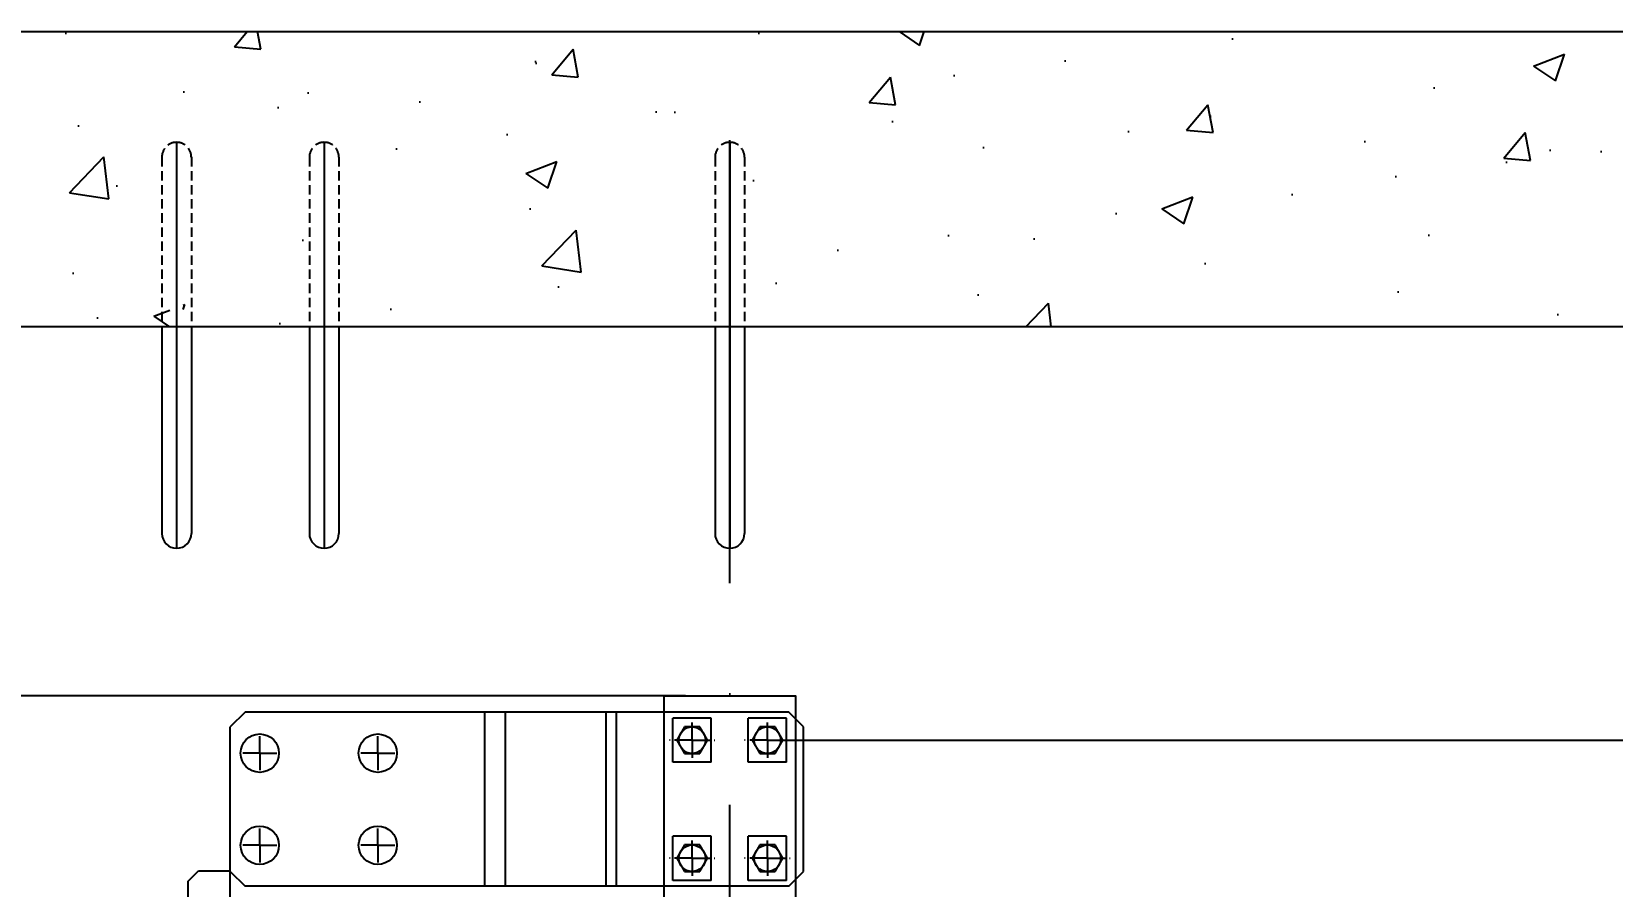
# Model space of a CAD drawing. Header units: millimetres. Extents: x 3615 to 23385, y 1892 to 17185.
# Drawn here: x 14476 to 15547, y 15470 to 16049 of the extents above; entities that cross this region are included whole.
import ezdxf

# ---------------------------------------------------------------- set-up
doc = ezdxf.new("R2010")
doc.units = ezdxf.units.MM
doc.header["$MEASUREMENT"] = 0
for name, pattern in [('ACAD_ISO02W100', [15, 12, -3]), ('ACAD_ISO10W100', [18, 12, -3, 0, -3]), ('HIDDEN', [9.525, 6.35, -3.175])]:
    doc.linetypes.add(name, pattern=pattern)
for name, color, linetype in [('CONT_25', 1, 'Continuous'), ('CONT_35', 2, 'Continuous'), ('CONT_50', 5, 'Continuous'), ('CONT_70', 4, 'Continuous'), ('DASH_25', 1, 'ACAD_ISO02W100'), ('DASHD_25', 1, 'ACAD_ISO10W100'), ('DIM_35', 7, 'Continuous'), ('HATCH_35', 2, 'Continuous')]:
    doc.layers.add(name, color=color, linetype=linetype)
doc.styles.add('ARIAL-N', font='ARIALN.TTF')
doc.dimstyles.new('KONE_30', dxfattribs={"dimscale": 30, "dimtxt": 3.5, "dimasz": 2.5, "dimexe": 1, "dimexo": 1, "dimgap": 1.5, "dimtad": 1, "dimdec": 0, "dimzin": 0, "dimdsep": 46, "dimtxsty": 'ARIAL-N', "dimcen": 0, "dimclrd": 256, "dimclre": 256, "dimclrt": 256, "dimadec": 1, "dimazin": 3, "dimtfac": 1, "dimtdec": 0, "dimtmove": 0, "dimatfit": 0, "dimfxl": 1, "dimtfill": 1, "dimtolj": 1, "dimtzin": 0, "dimarcsym": 0})

# ---------------------------------------------------------------- blocks, each defined once
blk = doc.blocks.new('M004650412_PL1_TopShaft_OSG')
at = {"layer": 'HATCH_35'}
h = blk.add_hatch(dxfattribs=at)
h.set_pattern_fill('AR-CONC', color=254, scale=30)
h.paths.add_polyline_path([(-379.5, 6564.5), (-370.5, 6564.5), (-370.5, 6475), (-279.5, 6475), (-279.5, 6564.5), (-270.5, 6564.5), (-270.5, 6475), (-4.5, 6475), (-4.5, 6564.5), (0, 6564.5), (0, 6578.1), (0, 6675), (-1160, 6675), (-1160, 6475), (-379.5, 6475)])
h.paths.add_polyline_path([(1240, 6675), (0, 6675), (0, 6564.5), (4.5, 6564.5), (4.5, 6475), (1240, 6475)])
at = {"layer": 'CONT_70'}
blk.add_lwpolyline([(-1160, 6675), (1240, 6675), (1240, 6475), (-1160, 6475)], close=True, dxfattribs=at)
at = {"layer": 'DASHD_25', "ltscale": 25}
blk.add_line((0, 0), (0, 6675), dxfattribs=at)
blk = doc.blocks.new('M004650412_PL1_Shaft_OSGPositionSectionView')
at = {"layer": 'CONT_35'}
for p, q in [((-328.6, 6214), (-338.6, 6204)), ((-166.1, 6214), (-328.6, 6214)), ((-166.1, 6096), (-166.1, 6214)), ((-76.7, 6214), (-166.1, 6214)), ((-152, 6096), (-152, 6214)), ((-83.8, 6096), (-83.8, 6214)), ((-76.7, 6096), (-76.7, 6214)), ((40, 6214), (-76.7, 6214)), ((-12.5, 6210), (-38.5, 6210)), ((-38.5, 6180), (-38.5, 6210)), ((-12.5, 6180), (-12.5, 6210)), ((38.5, 6210), (12.5, 6210)), ((12.5, 6180), (12.5, 6210)), ((38.5, 6180), (38.5, 6210)), ((50, 6204), (40, 6214)), ((-338.6, 6106), (-338.6, 6204)), ((-30.7, 6204), (-35.9, 6195)), ((-35.9, 6195), (-30.7, 6186)), ((-20.3, 6204), (-30.7, 6204)), ((-15.1, 6195), (-20.3, 6204)), ((-20.3, 6186), (-15.1, 6195)), ((20.3, 6204), (15.1, 6195)), ((15.1, 6195), (20.3, 6186)), ((30.7, 6204), (20.3, 6204)), ((35.9, 6195), (30.7, 6204)), ((30.7, 6186), (35.9, 6195)), ((50, 6106), (50, 6204)), ((-30.7, 6186), (-20.3, 6186)), ((20.3, 6186), (30.7, 6186)), ((-12.5, 6180), (-38.5, 6180)), ((38.5, 6180), (12.5, 6180)), ((-12.5, 6130), (-38.5, 6130)), ((-38.5, 6100), (-38.5, 6130)), ((-12.5, 6100), (-12.5, 6130)), ((38.5, 6130), (12.5, 6130)), ((12.5, 6100), (12.5, 6130)), ((38.5, 6100), (38.5, 6130)), ((-30.7, 6124), (-35.9, 6115)), ((-20.3, 6124), (-30.7, 6124)), ((-15.1, 6115), (-20.3, 6124)), ((20.3, 6124), (15.1, 6115)), ((30.7, 6124), (20.3, 6124)), ((35.9, 6115), (30.7, 6124)), ((-35.9, 6115), (-30.7, 6106)), ((-20.3, 6106), (-15.1, 6115)), ((15.1, 6115), (20.3, 6106)), ((30.7, 6106), (35.9, 6115)), ((-338.6, 6106), (-328.6, 6096)), ((-12.5, 6100), (-38.5, 6100)), ((-30.7, 6106), (-20.3, 6106)), ((38.5, 6100), (12.5, 6100)), ((20.3, 6106), (30.7, 6106)), ((40, 6096), (50, 6106)), ((-166.1, 6096), (-328.6, 6096)), ((-76.7, 6096), (-166.1, 6096)), ((40, 6096), (-76.7, 6096))]:
    blk.add_line(p, q, dxfattribs=at)
at = {"layer": 'CONT_35', "extrusion": (0, 1, 0)}
for p, q in [((-367.1, 6099.4), (-360.1, 6106.4)), ((-367.1, 6080.4), (-367.1, 6099.4)), ((-360.1, 6106.4), (-338.6, 6106.4)), ((-338.6, 5991.2), (-338.6, 6106))]:
    blk.add_line(p, q, dxfattribs=at)
at = {"layer": 'CONT_35'}
for centre, radius in [((-318.6, 6186.2), 13), ((-238.6, 6186.2), 13), ((-25.5, 6195), 9), ((25.5, 6195), 9), ((-318.6, 6123.8), 13), ((-238.6, 6123.8), 13), ((-25.5, 6115), 9), ((25.5, 6115), 9)]:
    blk.add_circle(centre, radius, dxfattribs=at)
at = {"layer": 'CONT_50'}
blk.add_lwpolyline([(-44.5, 6225), (44.5, 6225), (44.5, 3725), (-44.5, 3725)], close=True, dxfattribs=at)
at = {"layer": 'DASH_25'}
for p, q in [((-25.5, 6195), (-25.5, 6210.4)), ((25.5, 6195), (25.5, 6210.4)), ((-318.6, 6186.2), (-318.6, 6197.8)), ((-238.6, 6186.2), (-238.6, 6197.8)), ((-25.5, 6195), (-40.9, 6195)), ((-25.5, 6195), (-10.1, 6195)), ((-25.5, 6195), (-25.5, 6179.6)), ((25.5, 6195), (10.1, 6195)), ((25.5, 6195), (40.9, 6195)), ((25.5, 6195), (25.5, 6179.6)), ((-318.6, 6186.2), (-330.1, 6186.2)), ((-318.6, 6186.2), (-318.6, 6174.8)), ((-318.6, 6186.2), (-307.1, 6186.2)), ((-238.6, 6186.2), (-250.1, 6186.2)), ((-238.6, 6186.2), (-238.6, 6174.8)), ((-238.6, 6186.2), (-227.1, 6186.2)), ((-318.6, 6123.8), (-318.6, 6135.2)), ((-238.6, 6123.8), (-238.6, 6135.2)), ((-25.5, 6115), (-25.5, 6130.4)), ((25.5, 6115), (25.5, 6130.4)), ((-318.6, 6123.8), (-330.1, 6123.8)), ((-318.6, 6123.8), (-318.6, 6112.2)), ((-318.6, 6123.8), (-307.1, 6123.8)), ((-238.6, 6123.8), (-250.1, 6123.8)), ((-238.6, 6123.8), (-238.6, 6112.2)), ((-238.6, 6123.8), (-227.1, 6123.8)), ((-25.5, 6115), (-40.9, 6115)), ((-25.5, 6115), (-10.1, 6115)), ((-25.5, 6115), (-25.5, 6099.6)), ((25.5, 6115), (10.1, 6115)), ((25.5, 6115), (40.9, 6115)), ((25.5, 6115), (25.5, 6099.6))]:
    blk.add_line(p, q, dxfattribs=at)
blk.add_blockref('M004650412_PL1_TopShaft_OSG', (0, 0))
blk = doc.blocks.new('*D97')
at = {"layer": 'Defpoints', "color": 0, "transparency": 16777216}
for p in [(12889, 15599.3), (14949, 15599.3), (14949, 13099.3)]:
    blk.add_point(p, dxfattribs=at)
at = {"layer": 'DIM_35', "lineweight": -2, "transparency": 16777216}
for p, q in [((14919, 15599.3), (12859, 15599.3)), ((12889, 13174.3), (12889, 15524.3)), ((14919, 13099.3), (12859, 13099.3))]:
    blk.add_line(p, q, dxfattribs=at)
at = {"layer": 'DIM_35', "transparency": 16777216}
for points in [[(12876.5, 15524.3), (12901.5, 15524.3), (12889, 15599.3)], [(12876.5, 13174.3), (12901.5, 13174.3), (12889, 13099.3)]]:
    blk.add_solid(points, dxfattribs=at)
at = {"layer": 'DIM_35', "transparency": 16777216, "insert": (12790.4, 14349.3), "char_height": 105, "attachment_point": 5, "rotation": 90, "style": 'ARIAL-N', "bg_fill": 3, "box_fill_scale": 1.25, "bg_fill_color": 256, "bg_fill_true_color": 13158600, "bg_fill_transparency": 0}
blk.add_mtext('\\A1;2500', dxfattribs=at)
blk = doc.blocks.new('*D100')
at = {"layer": 'Defpoints', "color": 0, "transparency": 16777216}
for p in [(14949, 15569.3), (16189, 11249.3), (16589, 11249.3)]:
    blk.add_point(p, dxfattribs=at)
at = {"layer": 'DIM_35', "lineweight": -2, "transparency": 16777216}
for p, q in [((14979, 15569.3), (16619, 15569.3)), ((16589, 15494.3), (16589, 11324.3)), ((16219, 11249.3), (16619, 11249.3))]:
    blk.add_line(p, q, dxfattribs=at)
at = {"layer": 'DIM_35', "transparency": 16777216}
for points in [[(16576.5, 15494.3), (16601.5, 15494.3), (16589, 15569.3)], [(16576.5, 11324.3), (16601.5, 11324.3), (16589, 11249.3)]]:
    blk.add_solid(points, dxfattribs=at)
at = {"layer": 'DIM_35', "transparency": 16777216, "insert": (16490.4, 13409.3), "char_height": 105, "attachment_point": 5, "rotation": 90, "style": 'ARIAL-N', "bg_fill": 3, "box_fill_scale": 1.25, "bg_fill_color": 256, "bg_fill_true_color": 13158600, "bg_fill_transparency": 0}
blk.add_mtext('\\A1;4320', dxfattribs=at)
blk = doc.blocks.new('lifting eye')
at = {"color": 8, "linetype": 'HIDDEN'}
for p, q in [((0, 125), (0, 125)), ((-10, 115), (-10, 0)), ((10, 115), (10, 0))]:
    blk.add_line(p, q, dxfattribs=at)
for p, q in [((-10, 0), (-10, -140)), ((10, 0), (10, -140)), ((0, -150), (0, -150))]:
    blk.add_line(p, q)
for start, end in [(90, 180), (0, 90)]:
    blk.add_arc((0, 115), 10, start, end, dxfattribs=at)
for start, end in [(180, 270), (270, 0)]:
    blk.add_arc((0, -140), 10, start, end)
at = {"layer": 'Defpoints'}
blk.add_line((0, 125), (0, -150), dxfattribs=at)

msp = doc.modelspace()

# ---------------------------------------------------------------- block references
msp.add_blockref('M004650412_PL1_Shaft_OSGPositionSectionView', (14949, 9374.3))
at = {"layer": 'CONT_25'}
for p in [(14574, 15849.3), (14674, 15849.3), (14949, 15849.3)]:
    msp.add_blockref('lifting eye', p, dxfattribs=at)

# ---------------------------------------------------------------- next in the draw order: dimensions: what is measured, and where the dimension line sits
at = {"layer": 'DIM_35'}
dim = msp.add_linear_dim(base=(12889, 15599.3), p1=(14949, 13099.3), p2=(14949, 15599.3), angle=90, dimstyle='KONE_30', dxfattribs=at)
dim.commit()
dim.dimension.update_dxf_attribs({"geometry": '*D97', "text_midpoint": (12790.4, 14349.3)})

# ---------------------------------------------------------------- next in the draw order: dimensions: what is measured, and where the dimension line sits
dim = msp.add_linear_dim(base=(16589, 11249.3), p1=(14949, 15569.3), p2=(16189, 11249.3), angle=90, dimstyle='KONE_30', dxfattribs=at)
dim.commit()
dim.dimension.update_dxf_attribs({"geometry": '*D100', "text_midpoint": (16490.4, 13409.3)})

doc.saveas('drawing.dxf')
